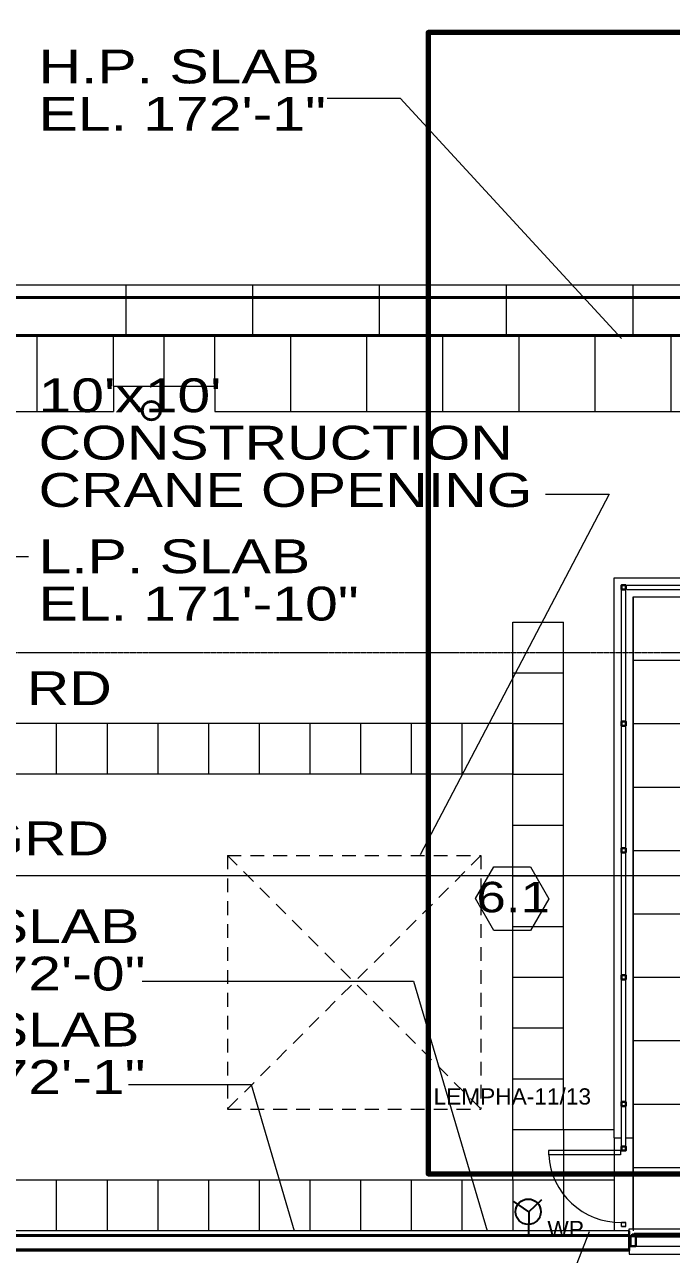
# Model space of a CAD drawing. Header units: inches. Extents: x -40190 to 0, y -3216 to 2257.
# Drawn here: x -23209 to -22903, y 1089 to 1671 of the extents above; entities that cross this region are included whole.
import ezdxf
from ezdxf.enums import TextEntityAlignment as Align

# ---------------------------------------------------------------- set-up
doc = ezdxf.new("R2010")
doc.units = ezdxf.units.IN
doc.header["$LTSCALE"] = 0.5
doc.header["$MEASUREMENT"] = 0
doc.linetypes.add('A113$0$CENTER', pattern=[2, 1.25, -0.25, 0.25, -0.25])
doc.linetypes.add('A113$0$DGN Style 2', pattern=[173.538547, 104.123128, -69.415419])
for name, color, linetype in [('0 @ 48', 7, 'Continuous'), ('0 @ 96', 7, 'Continuous'), ('A113$0$63', 8, 'Continuous'), ('A113$0$A roof pave', 8, 'Continuous'), ('A113$0$A-ANNO-TEXT', 8, 'Continuous'), ('A113$0$A-FLOR-CURB', 8, 'Continuous'), ('A113$0$A-GLAZ', 8, 'Continuous'), ('A113$0$A-GRID-GRDP0-15', 8, 'Continuous'), ('A113$0$A-roof cope', 8, 'Continuous'), ('A113$0$A-roof davi', 8, 'Continuous'), ('A113$0$A-roof hral', 8, 'Continuous'), ('A113$0$A-ROOF-PAVE-X1', 8, 'Continuous'), ('A113$0$A-trellis-above', 8, 'Continuous'), ('A113$0$A-WALL-EXTR', 8, 'Continuous'), ('A113$0$A-WALL-FULL-EXTR', 8, 'Continuous'), ('A113$0$A-WALL-INTR', 8, 'Continuous'), ('A113$0$bp113 - A-ROOF-CRTS', 8, 'Continuous'), ('A113$0$C-PROP', 8, 'Continuous'), ('A113$0$Items below', 8, 'Continuous'), ('A113$0$tower crane', 8, 'Continuous'), ('A613$0$A-ANNO-REVS-BULL', 8, 'Continuous'), ('E-FIRE', 234, 'Continuous'), ('EPOWER', 7, 'Continuous'), ('G-Anno', 6, 'Continuous'), ('XREF', 7, 'Continuous')]:
    doc.layers.add(name, color=color, linetype=linetype)
doc.layers.add('E-Fire-Covr', color=240, linetype='Continuous', lineweight=70, plot=False)
doc.styles.add('A113$0$style-Arial', font='arial.ttf')
doc.styles.add('A613$0$style-Arial', font='arial.ttf')
doc.styles.add('M08', font='arial.ttf', dxfattribs={"height": 7.68})
doc.styles.add('MAMEP ANNO', font='arial.ttf', dxfattribs={"height": 0.101562})

# ---------------------------------------------------------------- blocks, each defined once
blk = doc.blocks.new('RESPECIAL')
at = {"layer": 'EPOWER'}
for q in [(4.48, 8.32, 18), (-11.97, 1.27, 18), (5.37, -5, 18)]:
    blk.add_line((-0.46, 1.27, 18), q, dxfattribs=at)
blk.add_circle((-0.38, 1.49, 18), 6, dxfattribs=at)
blk = doc.blocks.new('FA-StrobeSymbol-Anno')
at = {"color": 0, "linetype": 'ByBlock'}
for p, q in [((-0.044, 0.044), (-0.074, 0.074)), ((0.044, 0.044), (0.074, 0.074)), ((-0.044, -0.044), (-0.074, -0.074)), ((0.044, -0.044), (0.074, -0.074))]:
    blk.add_line(p, q, dxfattribs=at)
blk.add_circle((0, 0), 0.0403, dxfattribs=at)
blk = doc.blocks.new('*U1279')
at = {"layer": '0 @ 48', "color": 0, "linetype": 'ByBlock', "xscale": 24, "yscale": 24, "zscale": 24, "rotation": 180}
blk.add_blockref('FA-StrobeSymbol-Anno', (0, -4), dxfattribs=at)
at = {"layer": '0 @ 96', "color": 0, "linetype": 'ByBlock', "xscale": 48, "yscale": 48, "zscale": 48, "rotation": 180}
blk.add_blockref('FA-StrobeSymbol-Anno', (0, -4), dxfattribs=at)
blk = doc.blocks.new('FA-Speaker-Anno')
at = {"color": 0, "linetype": 'ByBlock'}
for p, q in [((0.0833, 0), (0.1562, 0.0417)), ((0.1562, -0.0417), (0.0833, 0)), ((0.1562, 0.0417), (0.1562, -0.0417))]:
    blk.add_line(p, q, dxfattribs=at)
blk.add_lwpolyline([(0, 0.0417), (0.0833, 0.0417), (0.0833, -0.0417), (0, -0.0417)], close=True, dxfattribs=at)
blk = doc.blocks.new('*U1280')
at = {"layer": '0 @ 48', "color": 0, "linetype": 'ByBlock', "xscale": 48, "yscale": 48, "zscale": 48, "rotation": 270}
blk.add_blockref('FA-Speaker-Anno', (0, -2), dxfattribs=at)
at = {"layer": '0 @ 96', "color": 0, "linetype": 'ByBlock', "xscale": 96, "yscale": 96, "zscale": 96, "rotation": 270}
blk.add_blockref('FA-Speaker-Anno', (0, 0), dxfattribs=at)
blk = doc.blocks.new('*U335')
at = {"layer": 'E-Fire-Covr'}
blk.add_lwpolyline([(7.21, -540), (270, -540), (270, 0), (-270, 0), (-270, -540), (-7.29, -540)], dxfattribs=at)
for name in ['*U1280', '*U1279']:
    blk.add_blockref(name, (0, 0))
at = {"color": 6, "style": 'MAMEP ANNO'}
blk.add_text('75', height=7.5, dxfattribs=at).set_placement((8.71, -12.41))
at = {"layer": 'E-Fire-Covr', "style": 'MAMEP ANNO'}
blk.add_text('75', height=7.5, rotation=180, dxfattribs=at).set_placement((0, -540), align=Align.MIDDLE_CENTER)
blk = doc.blocks.new('*U557')
at = {"layer": 'A113$0$tower crane', "linetype": 'A113$0$DGN Style 2', "lineweight": 0}
for p, q in [((-480, 480, 0), (480, 480, 0)), ((-480, 480, 0), (-480, -480, 0)), ((-480, 480, 0), (480, -480, 0)), ((480, 480, 0), (-480, -480, 0)), ((480, 480, 0), (480, -480, 0)), ((-480, -480, 0), (480, -480, 0))]:
    blk.add_line(p, q, dxfattribs=at)
blk = doc.blocks.new('A113$0$roof5win_22')
at = {"layer": 'A113$0$A-GLAZ', "linetype": 'Continuous', "lineweight": 30}
for p, q in [((0, 4.75), (0, 0)), ((0, 4.75), (2.5, 4.75)), ((0, 0), (2.5, 0)), ((0.8125, 5.75), (0.8125, 4.75)), ((1.6875, 5.75), (1.6875, 4.75)), ((2.5, 4.75), (2.5, 0))]:
    blk.add_line(p, q, dxfattribs=at)
at = {"layer": 'A113$0$A-GLAZ', "linetype": 'Continuous', "lineweight": 0}
for p, q in [((1.6875, 5.75), (0.8125, 5.75)), ((2.5, 0), (60, 0))]:
    blk.add_line(p, q, dxfattribs=at)
at = {"layer": 'A113$0$A-GLAZ', "linetype": 'Continuous', "lineweight": 40}
for p, q in [((1.6875, 5.75), (60.8125, 5.75)), ((2.5, 4.75), (60, 4.75))]:
    blk.add_line(p, q, dxfattribs=at)
blk = doc.blocks.new('A113')
at = {"layer": 'A113$0$A roof pave', "lineweight": 0}
for p, q in [((-23203.0236, 1488.0949, -2660.425), (-23203.0236, 1524.0949, -2660.425)), ((-23167.0236, 1500.0949, -2660.425), (-23167.0236, 1524.0949, -2660.425)), ((-23143.0236, 1500.0949, -2660.425), (-23143.0236, 1524.0949, -2660.425)), ((-23119.0236, 1500.0949, -2660.425), (-23119.0236, 1524.0949, -2660.425)), ((-23083.0236, 1488.0949, -2660.425), (-23083.0236, 1524.0949, -2660.425)), ((-23047.0236, 1488.0949, -2660.425), (-23047.0236, 1524.0949, -2660.425)), ((-23011.0236, 1488.0949, -2660.425), (-23011.0236, 1524.0949, -2660.425)), ((-22975.0236, 1488.0949, -2660.425), (-22975.0236, 1524.0949, -2660.425)), ((-22939.0236, 1488.0949, -2660.425), (-22939.0236, 1524.0949, -2660.425)), ((-22903.0236, 1488.0949, -2660.425), (-22903.0236, 1524.0949, -2660.425)), ((-22977.9902, 1364.5283, -2660.425), (-22953.9861, 1364.5283, -2660.425)), ((-23194.0236, 1340.4871, -2660.425), (-23194.0236, 1316.5209, -2660.425)), ((-23170.0236, 1340.4871, -2660.425), (-23170.0236, 1316.5209, -2660.425)), ((-23146.0236, 1340.4871, -2660.425), (-23146.0236, 1316.5209, -2660.425)), ((-23122.0236, 1340.4871, -2660.425), (-23122.0236, 1316.5209, -2660.425)), ((-23098.0236, 1340.4871, -2660.425), (-23098.0236, 1316.5209, -2660.425)), ((-23074.0236, 1340.4871, -2660.425), (-23074.0236, 1316.5209, -2660.425)), ((-23050.0236, 1340.4871, -2660.425), (-23050.0236, 1316.5209, -2660.425)), ((-23026.0236, 1340.4871, -2660.425), (-23026.0236, 1316.5209, -2660.425)), ((-23002.0236, 1340.4871, -2660.425), (-23002.0236, 1316.5209, -2660.425)), ((-22978.0236, 1340.4871, -2660.425), (-22978.0236, 1316.5209, -2660.425)), ((-22977.9944, 1340.5242, -2660.425), (-22953.9902, 1340.5242, -2660.425)), ((-22977.9986, 1316.52, -2660.425), (-22953.9944, 1316.52, -2660.425)), ((-22978.0028, 1292.5158, -2660.425), (-22953.9986, 1292.5158, -2660.425)), ((-22978.0069, 1268.5116, -2660.425), (-22954.0028, 1268.5116, -2660.425)), ((-22978.0111, 1244.5075, -2660.425), (-22954.0069, 1244.5075, -2660.425)), ((-22978.0153, 1220.5033, -2660.425), (-22954.0111, 1220.5033, -2660.425)), ((-22978.0194, 1196.4991, -2660.425), (-22954.0153, 1196.4991, -2660.425)), ((-22978.0236, 1172.4949, -2660.425), (-22954.0194, 1172.4949, -2660.425)), ((-22978.0236, 1148.4908, -2660.425), (-22954.0194, 1148.4908, -2660.425)), ((-22954.0236, 1148.4908, -2660.425), (-22954.0236, 1124.4866, -2660.425)), ((-22954.0194, 1148.4908, -2660.425), (-22930.0153, 1148.4908, -2660.425)), ((-22930.0236, 1144.4901, -2660.425), (-22930.0236, 1100.4866, -2660.425)), ((-23194.0236, 1124.4868, -2660.425), (-23194.0236, 1100.4826, -2660.425)), ((-23170.0236, 1124.4868, -2660.425), (-23170.0236, 1100.4826, -2660.425)), ((-23146.0236, 1124.4868, -2660.425), (-23146.0236, 1100.4826, -2660.425)), ((-23122.0236, 1124.4867, -2660.425), (-23122.0236, 1100.4825, -2660.425)), ((-23098.0236, 1124.4867, -2660.425), (-23098.0236, 1100.4825, -2660.425)), ((-23074.0236, 1124.4867, -2660.425), (-23074.0236, 1100.4825, -2660.425)), ((-23050.0236, 1124.4866, -2660.425), (-23050.0236, 1100.4824, -2660.425)), ((-23026.0236, 1124.4866, -2660.425), (-23026.0236, 1100.4824, -2660.425)), ((-23002.0236, 1124.4866, -2660.425), (-23002.0236, 1100.4824, -2660.425)), ((-22978.0236, 1124.4866, -2660.425), (-22978.0236, 1100.4824, -2660.425)), ((-22954.0236, 1124.4866, -2660.425), (-22954.0236, 1100.4824, -2660.425)), ((-22930.0236, 1124.4866, -2660.425), (-22930.0236, 1100.4824, -2660.425))]:
    blk.add_line(p, q, dxfattribs=at)
at = {"layer": 'A113$0$A roof pave', "lineweight": 13}
for p, q in [((-23167.0236, 1500.0949, -2660.425), (-23119.0236, 1500.0949, -2660.425)), ((-23167.0236, 1500.0949, -2660.425), (-23167.0236, 1488.0949, -2660.425)), ((-23119.0236, 1500.0949, -2660.425), (-23119.0236, 1488.0949, -2660.425)), ((-23455.0236, 1488.0949, -2660.425), (-23167.0236, 1488.0949, -2660.425)), ((-23119.0236, 1488.0949, -2660.425), (-22831.0236, 1488.0949, -2660.425)), ((-22978.0236, 1388.4908, -2660.425), (-22954.0194, 1388.4908, -2660.425)), ((-22978.0236, 1124.4866, -2660.425), (-22978.0236, 1388.4908, -2660.425)), ((-22954.0194, 1148.4906, -2660.425), (-22954.0194, 1388.4908, -2660.425)), ((-22978.0236, 1340.4871, -2660.425), (-23650.0236, 1340.4871, -2660.425)), ((-22977.9986, 1316.52, -2660.425), (-23650.0236, 1316.5209, -2660.425)), ((-22930.0236, 1124.4866, -2660.425), (-23650.0237, 1124.4908, -2660.425))]:
    blk.add_line(p, q, dxfattribs=at)
at = {"layer": 'A113$0$A-ANNO-TEXT', "lineweight": 0}
for p, q in [((-23153.4447, 1218.6083), (-23024.944, 1218.6083)), ((-23024.944, 1218.6083), (-22990.0236, 1100.4866)), ((-23159.8784, 1169.6916), (-23101.8463, 1169.6916)), ((-23101.8463, 1169.6916), (-23081.3872, 1100.4866)), ((-22941.8058, 1100.0223), (-22950.4961, 1077.8378))]:
    blk.add_line(p, q, dxfattribs=at)
at = {"layer": 'A113$0$A-ANNO-TEXT', "lineweight": 0, "flags": 128}
for points in [[(-23065.7926, 1636.3996), (-23031.3195, 1636.3996), (-22926.5981, 1522.6404)], [(-22962.4343, 1449.028), (-22932.3491, 1449.028), (-23021.8884, 1278.447)], [(-23207.2311, 1419.3387), (-23249.3329, 1419.3387), (-23323.7126, 1268.3872)]]:
    blk.add_lwpolyline(points, dxfattribs=at)
at = {"layer": 'A113$0$A-FLOR-CURB', "lineweight": 0}
for p, q in [((-23729.1243, 1097.9901, 1992.7541), (-22922.8335, 1097.9901, 1992.7541)), ((-23456.0184, 1091.9901, 1992.7541), (-22922.8335, 1091.9901, 1992.7541))]:
    blk.add_line(p, q, dxfattribs=at)
at = {"layer": 'A113$0$A-GRID-GRDP0-15', "linetype": 'A113$0$CENTER', "lineweight": 0}
blk.add_line((-23941.0236, 1374.095), (-20364.9322, 1374.095), dxfattribs=at)
at = {"layer": 'A113$0$A-roof cope', "lineweight": 13}
blk.add_line((-23887.0236, 1548.0949, -2660.425), (-21055.0236, 1548.0949, -2660.425), dxfattribs=at)
at = {"layer": 'A113$0$A-roof cope', "lineweight": 0}
for p, q in [((-23161.0242, 1524.0949, -2660.425), (-23161.0242, 1548.0949, -2660.425)), ((-23101.0242, 1524.0949, -2660.425), (-23101.0242, 1548.0949, -2660.425)), ((-23041.0242, 1524.0949, -2660.425), (-23041.0242, 1548.0949, -2660.425)), ((-22981.0242, 1524.0949, -2660.425), (-22981.0242, 1548.0949, -2660.425)), ((-22921.0242, 1524.0949, -2660.425), (-22921.0242, 1548.0949, -2660.425))]:
    blk.add_line(p, q, dxfattribs=at)
at = {"layer": 'A113$0$A-roof cope', "lineweight": 40}
blk.add_line((-23863.0236, 1524.0949, -2660.425), (-21079.0236, 1524.0949, -2660.425), dxfattribs=at)
at = {"layer": 'A113$0$A-roof davi', "lineweight": 40, "extrusion": (0, 0, -1)}
blk.add_circle((23149.0236, 1488.5374, 2660.425), 4.319, dxfattribs=at)
at = {"layer": 'A113$0$A-roof hral', "lineweight": 13}
for p, q in [((-22926.5236, 1138.4901, -2660.425), (-22926.5236, 1405.4901, -2660.425)), ((-22926.0236, 1405.9901, -2660.425), (-21358.535, 1405.9901, -2660.425)), ((-22924.5236, 1138.4901, -2660.425), (-22924.5236, 1403.4901, -2660.425)), ((-22924.0236, 1403.9901, -2660.425), (-21360.535, 1403.9901, -2660.425)), ((-22927.0236, 1138.4901, -2660.425), (-22961.0236, 1138.4901, -2660.425)), ((-22961.0236, 1138.4901, -2660.425), (-22961.0236, 1136.4901, -2660.425)), ((-22927.0236, 1136.4901, -2660.425), (-22961.0236, 1136.4901, -2660.425)), ((-22927.0236, 1138.4901, -2660.425), (-22927.0236, 1136.4901, -2660.425)), ((-22926.5236, 1138.4901, -2660.425), (-22924.5236, 1138.4901, -2660.425)), ((-22924.5236, 1138.4901, -2660.425), (-22926.5236, 1138.4901, -2660.425)), ((-22926.5236, 1102.4901, -2660.425), (-22926.5236, 1104.4901, -2660.425)), ((-22926.5236, 1104.4901, -2660.425), (-22924.5236, 1104.4901, -2660.425)), ((-22926.5236, 1102.4901, -2660.425), (-22926.5236, 1104.4901, -2660.425)), ((-22924.5236, 1104.4901, -2660.425), (-22926.5236, 1104.4901, -2660.425)), ((-22926.5236, 1102.4901, -2660.425), (-22924.5236, 1102.4901, -2660.425)), ((-22924.5236, 1102.4901, -2660.425), (-22926.5236, 1102.4901, -2660.425)), ((-22924.5236, 1102.4901, -2660.425), (-22924.5236, 1104.4901, -2660.425)), ((-22924.5236, 1102.4901, -2660.425), (-22924.5236, 1104.4901, -2660.425))]:
    blk.add_line(p, q, dxfattribs=at)
at = {"layer": 'A113$0$A-roof hral', "lineweight": 0}
blk.add_arc((-22927.0236, 1138.4901, -2660.425), 34, 183.3722867, 270.842519, dxfattribs=at)
at = {"layer": 'A113$0$A-roof hral', "lineweight": 30}
for points in [[(-22924.5236, 1405.9901, -2660.425), (-22926.5236, 1405.9901, -2660.425), (-22926.5236, 1403.9901, -2660.425), (-22924.5236, 1403.9901, -2660.425)], [(-22924.5236, 1339.4901, -2660.425), (-22926.5236, 1339.4901, -2660.425), (-22926.5236, 1341.4901, -2660.425), (-22924.5236, 1341.4901, -2660.425)], [(-22924.5236, 1279.4901, -2660.425), (-22926.5236, 1279.4901, -2660.425), (-22926.5236, 1281.4901, -2660.425), (-22924.5236, 1281.4901, -2660.425)], [(-22924.5236, 1219.4901, -2660.425), (-22926.5236, 1219.4901, -2660.425), (-22926.5236, 1221.4901, -2660.425), (-22924.5236, 1221.4901, -2660.425)], [(-22924.5236, 1159.4901, -2660.425), (-22926.5236, 1159.4901, -2660.425), (-22926.5236, 1161.4901, -2660.425), (-22924.5236, 1161.4901, -2660.425)], [(-22924.5236, 1138.4901, -2660.425), (-22926.5236, 1138.4901, -2660.425), (-22926.5236, 1140.4901, -2660.425), (-22924.5236, 1140.4901, -2660.425)], [(-22926.5236, 1138.4901, -2660.425), (-22924.5236, 1138.4901, -2660.425), (-22924.5236, 1140.4901, -2660.425), (-22926.5236, 1140.4901, -2660.425)]]:
    blk.add_3dface(points, dxfattribs=at)
at = {"layer": 'A113$0$A-ROOF-PAVE-X1', "lineweight": 13}
for p, q in [((-22930.0236, 1409.4901, -2660.425), (-21354.535, 1409.4901, -2660.425)), ((-22930.0236, 1144.4901, -2660.425), (-22930.0236, 1409.4901, -2660.425)), ((-22921.0236, 1400.4901, -2660.425), (-21363.535, 1400.4901, -2660.425)), ((-22921.0236, 1144.4901, -2660.425), (-22921.0236, 1400.4901, -2660.425)), ((-22930.0236, 1144.4901, -2660.425), (-22926.4915, 1144.4901, -2660.425)), ((-22924.5236, 1144.4901, -2660.425), (-22921.0236, 1144.4901, -2660.425))]:
    blk.add_line(p, q, dxfattribs=at)
at = {"layer": 'A113$0$A-ROOF-PAVE-X1', "lineweight": 0}
for p, q in [((-22921.0236, 1370.4901, -2660.425), (-21363.535, 1370.4901, -2660.425)), ((-22921.0236, 1340.4901, -2660.425), (-22865.0197, 1340.4901, -2660.425)), ((-22921.0236, 1310.4901, -2660.425), (-21363.535, 1310.4901, -2660.425)), ((-22921.0236, 1280.4901, -2660.425), (-21363.535, 1280.4901, -2660.425)), ((-22921.0236, 1250.4901, -2660.425), (-21363.535, 1250.4901, -2660.425)), ((-22921.0236, 1220.4901, -2660.425), (-21363.535, 1220.4901, -2660.425)), ((-22921.0236, 1190.4901, -2660.425), (-21363.535, 1190.4901, -2660.425)), ((-22921.0236, 1160.4901, -2660.425), (-21363.535, 1160.4901, -2660.425)), ((-22921.0236, 1101.4865, -2660.425), (-22921.0236, 1144.4901, -2660.425)), ((-22921.0236, 1130.4901, -2660.425), (-21363.535, 1130.4901, -2660.425))]:
    blk.add_line(p, q, dxfattribs=at)
at = {"layer": 'A113$0$A-trellis-above', "lineweight": 0}
for q in [(-22921.0236, 1100.4901, -2660.425), (-21363.535, 1400.4901, -2660.425)]:
    blk.add_line((-22921.0236, 1400.4901, -2660.425), q, dxfattribs=at)
at = {"layer": 'A113$0$A-WALL-EXTR', "lineweight": 0}
blk.add_line((-22922.8335, 1100.4865, 1992.7541), (-22922.8335, 1101.4865, 1992.7541), dxfattribs=at)
at = {"layer": 'A113$0$A-WALL-EXTR', "lineweight": 0, "elevation": 1992.7541, "flags": 128}
for points in [[(-22922.8335, 1101.4865), (-22723.7703, 1101.4865)], [(-22922.8335, 1089.4865), (-22723.7703, 1089.4865)]]:
    blk.add_lwpolyline(points, dxfattribs=at)
at = {"layer": 'A113$0$A-WALL-FULL-EXTR', "lineweight": 13}
blk.add_line((-22922.8335, 1100.4865, 1992.7541), (-23476.7492, 1100.4901, 1992.7541), dxfattribs=at)
at = {"layer": 'A113$0$A-WALL-FULL-EXTR', "lineweight": 30}
for p, q in [((-22922.8335, 1100.4901, 1992.7541), (-22922.8335, 1091.2401, 1992.7541)), ((-22922.8335, 1098.4865, 1992.7541), (-23476.7492, 1098.4901, 1992.7541)), ((-23360.3986, 1091.2401, 1992.7541), (-22922.8335, 1091.2401, 1992.7541))]:
    blk.add_line(p, q, dxfattribs=at)
at = {"layer": 'A113$0$A-WALL-INTR', "lineweight": 0}
blk.add_line((-22922.8335, 1091.2401, 1992.7541), (-22922.8335, 1089.4865, 1992.7541), dxfattribs=at)
at = {"layer": 'A113$0$bp113 - A-ROOF-CRTS', "lineweight": 13}
blk.add_line((-23231.0236, 1268.595, -2660.425), (-22885.0236, 1268.595, -2660.425), dxfattribs=at)
at = {"layer": 'A113$0$C-PROP', "lineweight": 40, "flags": 128}
blk.add_lwpolyline([(-25004.5437, -676.9041), (-24022.0239, 1542.095), (-21061.0239, 1542.095), (-21061.0239, -676.9042)], dxfattribs=at)
at = {"layer": 'A113$0$Items below', "lineweight": 0}
blk.add_line((-21061.0236, 1542.0949, -2660.425), (-23881.0236, 1542.0949, -2660.425), dxfattribs=at)
at = {"layer": 'A113$0$A-GLAZ', "lineweight": 30}
blk.add_blockref('A113$0$roof5win_22', (-22922.2736, 1093.2401, 1992.7541), dxfattribs=at)
at = {"layer": 'A113$0$tower crane', "lineweight": 0, "xscale": 0.125, "yscale": 0.125, "zscale": 0.125}
blk.add_blockref('*U557', (-23053.0234, 1218.1282, 0.0002), dxfattribs=at)
at = {"layer": 'A113$0$63', "lineweight": 0, "style": 'A113$0$style-Arial', "width": 1.246875}
blk.add_text('RD', height=16, dxfattribs=at).set_placement((-23207.9965, 1349.2349))
at = {"layer": 'A113$0$A-ANNO-TEXT', "lineweight": 13, "style": 'A113$0$style-Arial', "width": 1.246875}
for s, height, p in [('H.P. SLAB', 16, (-23202.437, 1643.3987)), ('EL. 172\'-1"', 15.999998, (-23202.437, 1620.9987)), ('L.P. SLAB', 16, (-23202.437, 1411.6642)), ('EL. 171\'-10"', 15.999998, (-23202.437, 1389.2642)), ('H.P. SLAB', 16, (-23287.8671, 1236.6302)), ('EL. 172\'-0"', 15.999998, (-23287.8671, 1214.2302)), ('H.P. SLAB', 16, (-23287.8671, 1187.7135)), ('EL. 172\'-1"', 15.999998, (-23287.8671, 1165.3135))]:
    blk.add_text(s, height=height, dxfattribs=at).set_placement(p)
at = {"layer": 'A113$0$A-ANNO-TEXT', "lineweight": 70, "style": 'A113$0$style-Arial', "width": 1.246875}
for s, height, p in [("10'x10'", 16, (-23202.437, 1487.8187)), ('CONSTRUCTION ', 15.999998, (-23202.437, 1465.4187)), ('CRANE OPENING', 15.999998, (-23202.437, 1443.0187)), ('GRD', 16, (-23230.9749, 1278.1819))]:
    blk.add_text(s, height=height, dxfattribs=at).set_placement(p)
blk = doc.blocks.new('A613')
at = {"layer": 'A613$0$A-ANNO-REVS-BULL', "lineweight": 13, "elevation": 0.01, "flags": 128}
blk.add_lwpolyline([(-22987, 1272.78), (-22969.68, 1272.77), (-22961.02, 1257.77), (-22969.68, 1242.78), (-22987, 1242.78), (-22995.66, 1257.78), (-22987, 1272.78)], close=True, dxfattribs=at)
at = {"layer": 'A613$0$A-ANNO-REVS-BULL', "lineweight": 13, "style": 'A613$0$style-Arial', "width": 1.246876}
blk.add_text('6.1', height=14.4, dxfattribs=at).set_placement((-22977.83, 1258.53, 0.01), align=Align.MIDDLE_CENTER)

msp = doc.modelspace()

# ---------------------------------------------------------------- block references
at = {"rotation": 89.83534295226575}
msp.add_blockref('RESPECIAL', (-22969.09, 1109.92), dxfattribs=at)
at = {"layer": 'E-FIRE', "rotation": 180}
msp.add_blockref('*U335', (-22747.88, 1127.45), dxfattribs=at)
at = {"layer": 'XREF'}
for name, p in [('A113', (0.08, 0)), ('A613', (0.13, -0.11))]:
    msp.add_blockref(name, p, dxfattribs=at)

# ---------------------------------------------------------------- texts
at = {"layer": 'G-Anno', "style": 'M08'}
for s, p in [('LEMPHA-11/13', (-23015.39, 1160.25, -58)), ('WP', (-22961.53, 1097.54, -40))]:
    msp.add_text(s, height=7.68, dxfattribs=at).set_placement(p)

doc.saveas('drawing.dxf')
